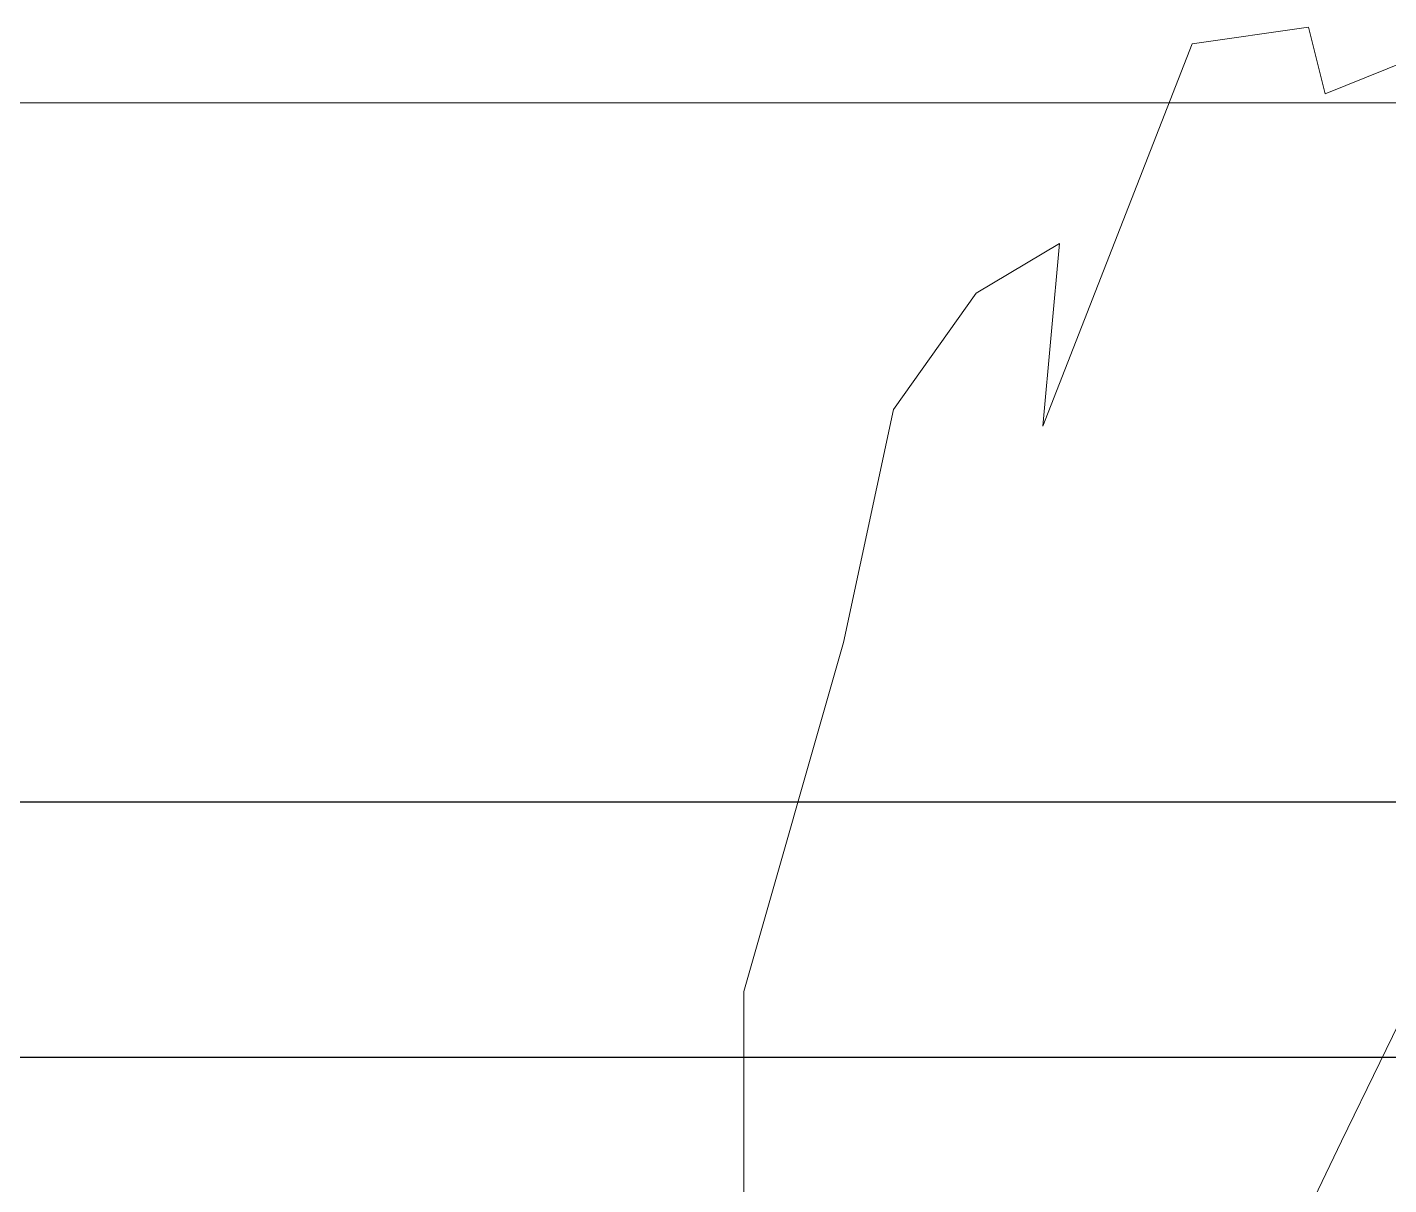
# Model space of a CAD drawing. Header units: millimetres. Extents: x 3104083 to 3173399, y -3165492 to -3044687.
# Drawn here: x 3117256.3 to 3117363, y -3094291.7 to -3094201 of the extents above; entities that cross this region are included whole.
import ezdxf

# ---------------------------------------------------------------- set-up
doc = ezdxf.new("R2010")
doc.units = ezdxf.units.MM
doc.header["$LTSCALE"] = 500
doc.header["$MEASUREMENT"] = 0
for name, color, linetype in [('E-立面造型线', 3, 'CONTINUOUS'), ('ZB_厨柜', 7, 'CONTINUOUS'), ('zb厨柜', 7, 'CONTINUOUS')]:
    doc.layers.add(name, color=color, linetype=linetype)
doc.layers.add('zb装饰', color=252, linetype='CONTINUOUS', lineweight=5)
doc.layers.add('电器', color=85, linetype='CONTINUOUS', lineweight=15)

# ---------------------------------------------------------------- blocks, each defined once
blk = doc.blocks.new('双灶具平面')
at = {"layer": '电器'}
blk.add_line((217004.64, -106406.37), (216256.64, -106406.37), dxfattribs=at)
blk = doc.blocks.new('A$C42FC2733')
at = {"layer": 'zb装饰', "color": 252, "linetype": 'ByBlock'}
for p, q in [((363.35, 374.75), (339.9, 374.75)), ((390.69, 366.94), (363.35, 374.75)), ((408.93, 363.03), (390.69, 366.94)), ((418.04, 356.53), (408.93, 363.03)), ((421.95, 350.02), (418.04, 356.53)), ((437.58, 339.61), (407.62, 351.32)), ((407.62, 351.32), (421.95, 350.02)), ((311.25, 347.42), (351.62, 327.9)), ((438.88, 330.5), (437.58, 339.61)), ((433.67, 329.2), (438.88, 330.5)), ((436.27, 322.7), (433.67, 329.2)), ((351.62, 327.9), (397.21, 305.78))]:
    blk.add_line(p, q, dxfattribs=at)

msp = doc.modelspace()

# ---------------------------------------------------------------- linework, layer by layer
at = {"layer": 'E-立面造型线', "color": 44}
for p, q in [((3116492.911, -3094261.699), (3117942.911, -3094261.699)), ((3116492.911, -3094281.699), (3117962.911, -3094281.699))]:
    msp.add_line(p, q, dxfattribs=at)

# ---------------------------------------------------------------- block references
at = {"layer": 'ZB_厨柜', "color": 253}
msp.add_blockref('双灶具平面', (2900752.268, -2987800.574), dxfattribs=at)
at = {"layer": 'zb厨柜', "rotation": 89.99999999999999}
msp.add_blockref('A$C42FC2733', (3117687.21, -3094639.905), dxfattribs=at)

doc.saveas('drawing.dxf')
